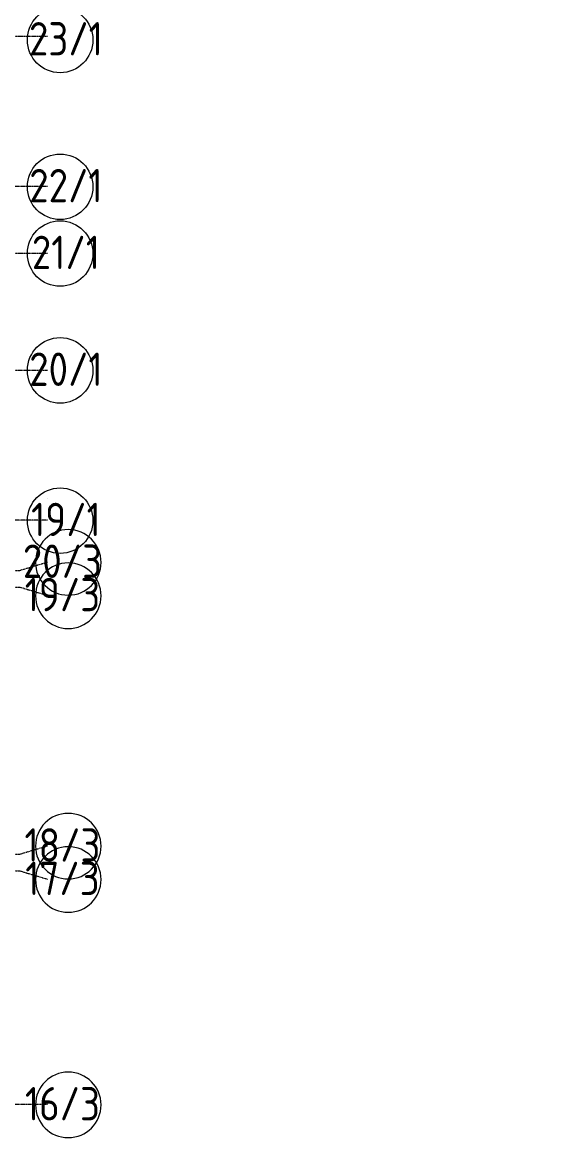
# Model space of a CAD drawing. Header units: millimetres. Extents: x -231292 to 573618, y -153144 to 564035.
# Drawn here: x 169885 to 179350, y 425306 to 445352 of the extents above; entities that cross this region are included whole.
import ezdxf
from ezdxf import colors
from ezdxf.entities.mleader import LeaderData, LeaderLine
from ezdxf.enums import TextEntityAlignment as Align
from ezdxf.math import Vec2, Vec3

# ---------------------------------------------------------------- set-up
doc = ezdxf.new("R2010")
doc.units = ezdxf.units.MM
doc.linetypes.add('CENTER2', pattern=[28.575, 19.05, -3.175, 3.175, -3.175])
doc.layers.get('0').update_dxf_attribs({"color": 250})
doc.layers.add('АР_Делит', color=250, linetype='Continuous', lineweight=0, plot=False)
doc.layers.add('РД_Оси_100', color=250, linetype='Continuous', lineweight=0)
doc.styles.add('style1', font='ARIALN.TTF')
doc.styles.add('ккк', font='isocpeur.ttf', dxfattribs={"width": 0.85, "oblique": 15})

# ---------------------------------------------------------------- blocks, each defined once
blk = doc.blocks.new('A-iden')
at = {"linetype": 'Continuous', "lineweight": 5}
blk.add_circle((-0.73, -4.06), 5.89, dxfattribs=at)
at = {"color": 0, "linetype": 'Continuous', "lineweight": 20, "style": 'ккк', "width": 0.85}
blk.add_attdef('ID', text='', height=6, dxfattribs=at).set_placement((0.31, -3.85), align=Align.MIDDLE_CENTER)
blk = doc.blocks.new('СОШ_2200_АР_ОСИ_М100_28.05.24')
at = {"layer": 'РД_Оси_100', "linetype": 'CENTER2'}
for p, q in [((-5954.958, 78900), (119910, 78900)), ((119910, 76200), (-5954.958, 76200)), ((-5954.958, 75000), (119910, 75000)), ((89599.446, 72900), (119910, 72900)), ((119910, 59700), (94200, 59700))]:
    blk.add_line(p, q, dxfattribs=at)
for points in [[(119907.516, 70586.836), (119910, 70586.416)], [(119910, 70200), (-5954.958, 70200)], [(94200, 69300), (119410, 69300), (119910, 69450)], [(94200, 69000), (119410, 69000), (119910, 68850)], [(94200, 64200), (119410, 64200), (119910, 64350)], [(94200, 63900), (119410, 63900), (119910, 63750)]]:
    blk.add_lwpolyline(points, dxfattribs=at)
at = {"layer": 'РД_Оси_100', "color": 0, "xscale": 100, "yscale": 100, "zscale": 100}
for p, values in [((120210, 79239.148), {'ID': '23/1'}), ((120210, 76600), {'ID': '22/1'}), ((120210, 75400), {'ID': '21/1'}), ((120210, 73300), {'ID': '20/1'}), ((120210, 70600), {'ID': '19/1'})]:
    blk.add_blockref('A-iden', p, dxfattribs=at).add_auto_attribs(values)
at = {"layer": 'РД_Оси_100', "color": 0}
ref = blk.add_blockref('A-iden', (120210, 69850), dxfattribs=dict(at, xscale=-100, yscale=100, zscale=100))
ref.add_attrib('ID', '20/3', dxfattribs={"layer": '0', "color": 0, "linetype": 'Continuous', "lineweight": 20, "height": 600, "style": 'ккк', "width": 0.85}).set_placement((120178.57, 69464.738), align=Align.MIDDLE_CENTER)
ref = blk.add_blockref('A-iden', (120210, 69250), dxfattribs=dict(at, xscale=-100, yscale=100, zscale=100))
ref.add_attrib('ID', '19/3', dxfattribs={"layer": '0', "color": 0, "linetype": 'Continuous', "lineweight": 20, "height": 600, "style": 'ккк', "width": 0.85}).set_placement((120178.57, 68864.738), align=Align.MIDDLE_CENTER)
ref = blk.add_blockref('A-iden', (120210, 64750), dxfattribs=dict(at, xscale=-100, yscale=100, zscale=100))
ref.add_attrib('ID', '18/3', dxfattribs={"layer": '0', "color": 0, "linetype": 'Continuous', "lineweight": 20, "height": 600, "style": 'ккк', "width": 0.85}).set_placement((120178.57, 64364.738), align=Align.MIDDLE_CENTER)
ref = blk.add_blockref('A-iden', (120210, 64150), dxfattribs=dict(at, xscale=-100, yscale=100, zscale=100))
ref.add_attrib('ID', '17/3', dxfattribs={"layer": '0', "color": 0, "linetype": 'Continuous', "lineweight": 20, "height": 600, "style": 'ккк', "width": 0.85}).set_placement((120178.57, 63764.738), align=Align.MIDDLE_CENTER)
ref = blk.add_blockref('A-iden', (120210, 60100), dxfattribs=dict(at, xscale=-100, yscale=100, zscale=100))
ref.add_attrib('ID', '16/3', dxfattribs={"layer": '0', "color": 0, "linetype": 'Continuous', "lineweight": 20, "height": 600, "style": 'ккк', "width": 0.85}).set_placement((120178.57, 59714.738), align=Align.MIDDLE_CENTER)

msp = doc.modelspace()

# ---------------------------------------------------------------- block references
at = {"layer": 'РД_Оси_100'}
msp.add_blockref('СОШ_2200_АР_ОСИ_М100_28.05.24', (50428.768, 366201.753), dxfattribs=at)

# ---------------------------------------------------------------- leaders
at = {"layer": 'АР_Делит', "lineweight": 0}
ml = msp.add_multileader_mtext('Standard', dxfattribs=at)
ml.set_content('зашивка согласно дизайн-проекту', color=256, style='style1')
ml.set_leader_properties(color=256)
ml.build(insert=Vec2(0, 0))
ml.multileader.update_dxf_attribs({"has_dogleg": 0, "text_left_attachment_type": 6, "text_right_attachment_type": 6, "arrow_head_size": 500, "scale": 100})
ctx = ml.context
ctx.base_point, ctx.scale, ctx.char_height, ctx.arrow_head_size, ctx.landing_gap_size, ctx.plane_origin, ctx.plane_x_axis, ctx.plane_y_axis = Vec3(119673.407, 440940.695), 100, 300, 500, 50, Vec3(109508.807, 440255.308), Vec3(1, 0.00000001), Vec3(-0.00000001, 1)
ctx.left_attachment, ctx.right_attachment = 6, 6
notes = []
notes.append((ctx, [(1, (1, 1, 0), (119665.407, 440940.695), (1, 0.00000001), 8, [(0, [(119191.375, 442563.864)], 0, [])])]))
ctx.mtext.insert, ctx.mtext.text_direction, ctx.mtext.rotation, ctx.mtext.width, ctx.mtext.defined_height, ctx.mtext.flow_direction = Vec3(119723.407, 441328.894), Vec3(1, 0.00000001), 0.00000001, 4538.94863, 395.157, 5
for ctx, leaders in notes:
    for number, flags, end, landing, length, lines in leaders:
        leader = LeaderData()
        leader.index, (leader.has_last_leader_line, leader.has_dogleg_vector, leader.attachment_direction) = number, flags
        leader.last_leader_point, leader.dogleg_vector, leader.dogleg_length = Vec3(end), Vec3(landing), length
        for number, points, colour, breaks in lines:
            line = LeaderLine()
            line.index, line.vertices, line.color, line.breaks = number, Vec3.list(points), colors.encode_raw_color(colour), breaks
            leader.lines.append(line)
        ctx.leaders.append(leader)

doc.saveas('drawing.dxf')
